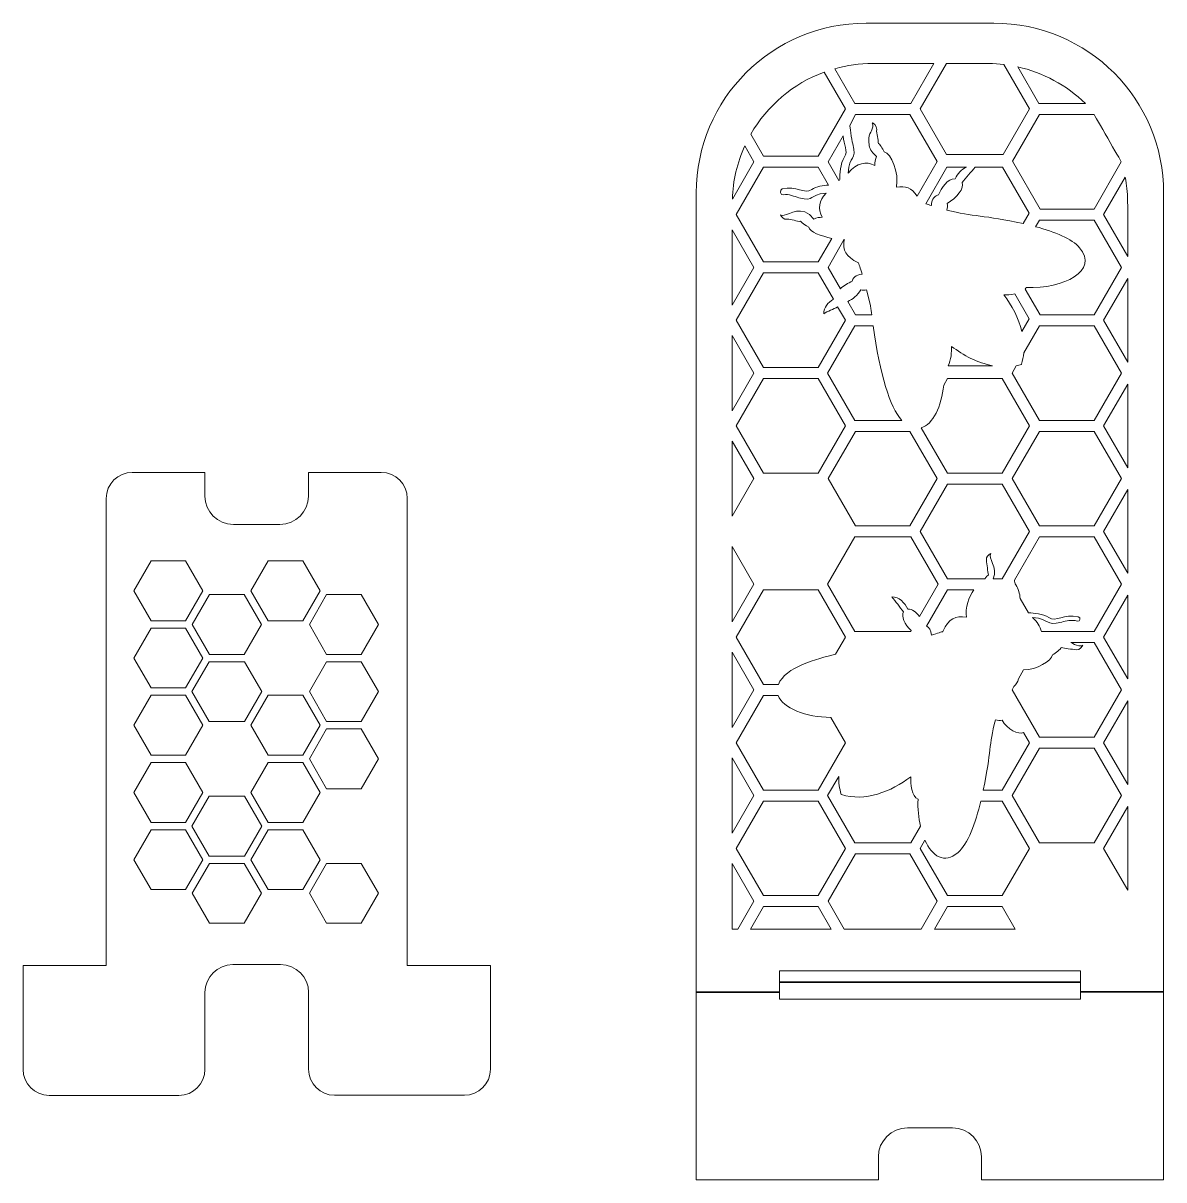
# Model space of a CAD drawing. Header units: inches. Extents: x 123 to 746, y 69 to 701.
import ezdxf

# ---------------------------------------------------------------- set-up
doc = ezdxf.new("R2010")
doc.units = ezdxf.units.IN
doc.header["$MEASUREMENT"] = 0
doc.layers.add('_U+0421_U+043B_U+043E_U+0439 1', color=7, linetype='Continuous')

# ---------------------------------------------------------------- blocks, each defined once
blk = doc.blocks.new('block 2')
at = {"layer": '_U+0421_U+043B_U+043E_U+0439 1', "color": 1, "lineweight": 9, "true_color": 0xff0000}
for points in [[(522.51, 567.65), (510.64, 547.09), (510.64, 588.2), (522.51, 567.65)], [(713.4, 538.81), (726.58, 561.65), (726.58, 515.97), (713.4, 538.81)], [(522.51, 509.97), (510.64, 489.42), (510.64, 530.53), (522.51, 509.97)], [(557.54, 506.97), (572.46, 481.13), (557.54, 455.29), (527.7, 455.29), (512.78, 481.13), (527.7, 506.97), (557.54, 506.97)], [(713.4, 481.13), (726.58, 503.97), (726.58, 458.29), (713.4, 481.13)], [(577.86, 478.13), (607.69, 478.13), (622.61, 452.29), (607.69, 426.45), (577.86, 426.45), (562.94, 452.29), (577.86, 478.13)], [(678.36, 426.45), (663.44, 452.29), (678.36, 478.13), (708.2, 478.13), (723.12, 452.29), (708.2, 426.45), (678.36, 426.45)], [(522.51, 452.29), (510.64, 431.74), (510.64, 472.85), (522.51, 452.29)], [(713.4, 423.45), (726.58, 446.29), (726.58, 400.61), (713.4, 423.45)], [(522.51, 394.61), (510.64, 374.06), (510.64, 415.17), (522.51, 394.61)], [(193.25, 407.39), (212.13, 407.39), (221.57, 391.03), (212.13, 374.68), (193.25, 374.68), (183.81, 391.03), (193.25, 407.39)], [(257.19, 407.39), (276.08, 407.39), (285.52, 391.03), (276.08, 374.68), (257.19, 374.68), (247.75, 391.03), (257.19, 407.39)], [(225.16, 389.03), (244.04, 389.03), (253.49, 372.68), (244.04, 356.33), (225.16, 356.33), (215.72, 372.68), (225.16, 389.03)], [(308, 356.33), (289.12, 356.33), (279.68, 372.68), (289.12, 389.03), (308, 389.03), (317.44, 372.68), (308, 356.33)], [(713.4, 365.77), (726.58, 388.61), (726.58, 342.93), (713.4, 365.77)], [(193.25, 370.68), (212.13, 370.68), (221.57, 354.33), (212.13, 337.98), (193.25, 337.98), (183.81, 354.33), (193.25, 370.68)], [(522.51, 336.93), (510.64, 316.38), (510.64, 357.49), (522.51, 336.93)], [(215.59, 335.98), (225.03, 352.33), (244.29, 352.33), (253.73, 335.98), (244.29, 319.63), (225.03, 319.63), (215.59, 335.98)], [(308, 319.62), (289.12, 319.62), (279.68, 335.98), (289.12, 352.33), (308, 352.33), (317.44, 335.98), (308, 319.62)], [(193.25, 333.98), (212.13, 333.98), (221.57, 317.63), (212.13, 301.27), (193.25, 301.27), (183.81, 317.63), (193.25, 333.98)], [(257.19, 301.27), (247.75, 317.63), (257.19, 333.98), (276.08, 333.98), (285.52, 317.63), (276.08, 301.27), (257.19, 301.27)], [(713.4, 308.09), (726.58, 330.93), (726.58, 285.26), (713.4, 308.09)], [(308, 282.92), (289.12, 282.92), (279.68, 299.27), (289.12, 315.63), (308, 315.63), (317.44, 299.27), (308, 282.92)], [(708.2, 253.42), (678.36, 253.42), (663.44, 279.26), (678.36, 305.09), (708.2, 305.09), (723.12, 279.26), (708.2, 253.42)], [(193.25, 297.27), (212.13, 297.27), (221.57, 280.92), (212.13, 264.57), (193.25, 264.57), (183.81, 280.92), (193.25, 297.27)], [(247.75, 280.92), (257.19, 297.27), (276.08, 297.27), (285.52, 280.92), (276.08, 264.57), (257.19, 264.57), (247.75, 280.92)], [(522.51, 279.26), (510.64, 258.7), (510.64, 299.81), (522.51, 279.26)], [(244.29, 278.92), (253.73, 262.57), (244.29, 246.22), (225.03, 246.22), (215.59, 262.57), (225.03, 278.92), (244.29, 278.92)], [(557.54, 276.26), (572.46, 250.42), (557.54, 224.58), (527.7, 224.58), (512.78, 250.42), (527.7, 276.26), (557.54, 276.26)], [(713.4, 250.42), (726.58, 273.26), (726.58, 227.58), (713.4, 250.42)], [(193.25, 227.86), (183.81, 244.22), (193.25, 260.57), (212.13, 260.57), (221.57, 244.22), (212.13, 227.86), (193.25, 227.86)], [(276.08, 227.86), (257.19, 227.86), (247.75, 244.22), (257.19, 260.57), (276.08, 260.57), (285.52, 244.22), (276.08, 227.86)], [(571.8, 206.23), (562.94, 221.58), (577.86, 247.42), (607.69, 247.42), (622.61, 221.58), (613.75, 206.23), (571.8, 206.23)], [(244.04, 209.51), (225.16, 209.51), (215.72, 225.86), (225.16, 242.22), (244.04, 242.22), (253.49, 225.86), (244.04, 209.51)], [(308, 209.51), (289.12, 209.51), (279.68, 225.86), (289.12, 242.22), (308, 242.22), (317.44, 225.86), (308, 209.51)], [(510.64, 206.23), (510.64, 242.13), (522.51, 221.58), (513.64, 206.23), (510.64, 206.23)], [(527.7, 218.58), (557.54, 218.58), (564.67, 206.23), (520.57, 206.23), (527.7, 218.58)], [(628.19, 218.58), (658.03, 218.58), (665.16, 206.23), (621.06, 206.23), (628.19, 218.58)], [(536.41, 168), (536.41, 183.6), (700.81, 183.6), (700.81, 168), (536.41, 168)]]:
    blk.add_lwpolyline(points, dxfattribs=at)
for points, knots in [([(653.51, 701.04), (653.51, 701.04), (583.71, 701.04), (583.71, 701.04), (532.46, 701.04), (490.98, 659.57), (490.99, 608.31), (490.99, 608.31), (490.99, 69.39), (490.99, 69.39), (490.99, 69.39), (590.43, 69.39), (590.43, 69.39), (590.43, 69.39), (590.43, 81.93), (590.43, 81.93), (590.43, 90.67), (597.55, 97.79), (606.3, 97.79), (606.3, 97.79), (630.92, 97.79), (630.92, 97.79), (639.67, 97.79), (646.78, 90.67), (646.78, 81.93), (646.78, 81.93), (646.78, 69.39), (646.78, 69.39), (646.78, 69.39), (746.23, 69.39), (746.23, 69.39), (746.23, 69.39), (746.23, 608.11), (746.23, 608.11), (746.35, 659.44), (704.84, 701.04), (653.51, 701.04)], [0, 0, 0, 0, 1, 1, 1, 2, 2, 2, 3, 3, 3, 4, 4, 4, 5, 5, 5, 6, 6, 6, 7, 7, 7, 8, 8, 8, 9, 9, 9, 10, 10, 10, 11, 11, 11, 12, 12, 12, 12]), ([(587.29, 678.98), (587.29, 678.98), (620.67, 678.98), (620.67, 678.98), (620.67, 678.98), (608.08, 657.17), (608.08, 657.17), (608.08, 657.17), (577.65, 657.17), (577.65, 657.17), (577.65, 657.17), (566.68, 676.17), (566.68, 676.17), (573.31, 678.01), (580.23, 678.98), (587.29, 678.98)], [0, 0, 0, 0, 1, 1, 1, 2, 2, 2, 3, 3, 3, 4, 4, 4, 5, 5, 5, 5]), ([(658.93, 678.44), (658.93, 678.44), (672.95, 654.17), (672.95, 654.17), (672.95, 654.17), (658.61, 629.33), (658.61, 629.33), (658.61, 629.33), (627.61, 629.33), (627.61, 629.33), (627.61, 629.33), (613.27, 654.17), (613.27, 654.17), (613.27, 654.17), (627.6, 678.98), (627.6, 678.98), (651.72, 678.98), (652.96, 679.13), (658.93, 678.44)], [0, 0, 0, 0, 1, 1, 1, 2, 2, 2, 3, 3, 3, 4, 4, 4, 5, 5, 5, 6, 6, 6, 6]), ([(666.61, 677.15), (680.42, 674.1), (693.11, 667.27), (703.46, 657.17), (703.46, 657.17), (678.14, 657.17), (678.14, 657.17), (678.14, 657.17), (666.61, 677.15), (666.61, 677.15)], [0, 0, 0, 0, 1, 1, 1, 2, 2, 2, 3, 3, 3, 3]), ([(560.83, 674.3), (560.83, 674.3), (572.46, 654.17), (572.46, 654.17), (572.46, 654.17), (557.54, 628.33), (557.54, 628.33), (557.54, 628.33), (527.7, 628.33), (527.7, 628.33), (527.7, 628.33), (520.74, 640.38), (520.74, 640.38), (529.69, 655.98), (543.88, 668.07), (560.83, 674.3)], [0, 0, 0, 0, 1, 1, 1, 2, 2, 2, 3, 3, 3, 4, 4, 4, 5, 5, 5, 5]), ([(622.52, 625.49), (622.52, 625.49), (611.56, 606.51), (611.56, 606.51), (608.48, 611.5), (605.43, 612.13), (600.26, 611.47), (601.87, 619.23), (597.35, 630.25), (593.63, 630.75), (592.74, 632.61), (591, 635.11), (590.25, 635.62), (590.77, 637.44), (589.2, 640.59), (589.54, 642.93), (589.88, 645.27), (587.07, 646.6), (587.07, 646.6), (587.07, 646.6), (587.61, 645.94), (587.39, 644.45), (586.87, 640.81), (584.4, 641.12), (585.35, 634.23), (585.67, 631.88), (587.64, 629.72), (589.48, 628.25), (588.62, 626.76), (588.46, 624.85), (588.5, 623.33), (583.8, 625.86), (578.73, 624.68), (573.88, 619.19), (574.64, 629.24), (578.83, 625.7), (576.41, 635.11), (575.76, 637.64), (574.9, 645.05), (574.85, 645.23), (574.85, 645.23), (577.86, 651.17), (577.86, 651.17), (577.86, 651.17), (607.69, 651.17), (607.69, 651.17), (607.69, 651.17), (622.52, 625.49), (622.52, 625.49)], [0, 0, 0, 0, 1, 1, 1, 2, 2, 2, 3, 3, 3, 4, 4, 4, 5, 5, 5, 6, 6, 6, 7, 7, 7, 8, 8, 8, 9, 9, 9, 10, 10, 10, 11, 11, 11, 12, 12, 12, 13, 13, 13, 14, 14, 14, 15, 15, 15, 16, 16, 16, 16]), ([(708.2, 599.49), (708.2, 599.49), (678.72, 599.49), (678.72, 599.49), (678.72, 599.49), (663.62, 625.64), (663.62, 625.64), (663.62, 625.64), (678.36, 651.17), (678.36, 651.17), (678.36, 651.17), (708.2, 651.17), (708.2, 651.17), (708.38, 650.85), (722.98, 625.62), (723.09, 625.28), (723.09, 625.28), (708.2, 599.49), (708.2, 599.49)], [0, 0, 0, 0, 1, 1, 1, 2, 2, 2, 3, 3, 3, 4, 4, 4, 5, 5, 5, 6, 6, 6, 6]), ([(571.16, 639.58), (571.49, 634.5), (574.03, 631.16), (571.96, 628), (569.48, 624.24), (569.32, 618.43), (569.4, 615.69), (569.21, 615.44), (569.04, 615.23), (568.87, 615.05), (568.87, 615.05), (562.94, 625.33), (562.94, 625.33), (562.94, 625.33), (571.16, 639.58), (571.16, 639.58)], [0, 0, 0, 0, 1, 1, 1, 2, 2, 2, 3, 3, 3, 4, 4, 4, 5, 5, 5, 5]), ([(510.7, 604.88), (511.03, 615.09), (513.35, 624.96), (517.48, 634.03), (517.48, 634.03), (522.51, 625.33), (522.51, 625.33), (522.51, 625.33), (510.7, 604.88), (510.7, 604.88)], [0, 0, 0, 0, 1, 1, 1, 2, 2, 2, 3, 3, 3, 3]), ([(563.15, 612.62), (560.27, 612.43), (556.68, 611.83), (554.07, 610.11), (550.06, 607.48), (545.74, 612.33), (537.91, 610.55), (536.36, 610.19), (536.9, 606.87), (538.44, 607.22), (541.82, 607.99), (544.44, 606.31), (546.97, 605.66), (556.34, 603.25), (551.86, 607.42), (561.85, 608.2), (557.96, 604.01), (557.37, 599.88), (559.81, 595.01), (558.36, 595.02), (556.63, 594.82), (555.25, 594.02), (548.61, 602.35), (541.83, 596.51), (539.05, 596.11), (537.57, 595.9), (536.9, 596.43), (536.9, 596.43), (537.54, 595.1), (538.94, 593.73), (540.58, 593.97), (542.92, 594.31), (546.06, 592.36), (547.88, 592.87), (548.46, 592.03), (550.81, 590.43), (552.5, 589.62), (552.86, 586.96), (559.15, 584.86), (564.96, 583.5), (564.96, 583.5), (557.54, 570.65), (557.54, 570.65), (557.54, 570.65), (527.7, 570.65), (527.7, 570.65), (527.7, 570.65), (512.79, 596.49), (512.79, 596.49), (512.79, 596.49), (527.7, 622.33), (527.7, 622.33), (527.7, 622.33), (557.54, 622.33), (557.54, 622.33), (557.54, 622.33), (563.15, 612.62), (563.15, 612.62)], [0, 0, 0, 0, 1, 1, 1, 2, 2, 2, 3, 3, 3, 4, 4, 4, 5, 5, 5, 6, 6, 6, 7, 7, 7, 8, 8, 8, 9, 9, 9, 10, 10, 10, 11, 11, 11, 12, 12, 12, 13, 13, 13, 14, 14, 14, 15, 15, 15, 16, 16, 16, 17, 17, 17, 18, 18, 18, 19, 19, 19, 19]), ([(623.3, 607.27), (621.78, 607.01), (619.4, 605.36), (619.41, 601.42), (618.26, 601.77), (617.21, 602.1), (616.3, 602.39), (616.3, 602.39), (627.81, 622.33), (627.81, 622.33), (627.81, 622.33), (638.49, 622.33), (638.49, 622.33), (635.74, 621.33), (633.67, 618.79), (632.32, 615.99), (628.21, 616.25), (624.92, 611.05), (623.3, 607.27)], [0, 0, 0, 0, 1, 1, 1, 2, 2, 2, 3, 3, 3, 4, 4, 4, 5, 5, 5, 6, 6, 6, 6]), ([(669.52, 591.55), (648.02, 596.36), (642.25, 595.12), (627.82, 598.99), (628.18, 600.06), (628.21, 601.32), (627.97, 602.53), (633.07, 605.44), (637.66, 611.15), (636.13, 614), (637.96, 616.44), (641.33, 619.85), (643.25, 622.33), (643.25, 622.33), (658.25, 622.33), (658.25, 622.33), (658.25, 622.33), (672.77, 597.18), (672.77, 597.18), (672.77, 597.18), (669.52, 591.55), (669.52, 591.55)], [0, 0, 0, 0, 1, 1, 1, 2, 2, 2, 3, 3, 3, 4, 4, 4, 5, 5, 5, 6, 6, 6, 7, 7, 7, 7]), ([(726.58, 573.65), (726.58, 573.65), (713.4, 596.49), (713.4, 596.49), (713.4, 596.49), (725.19, 616.92), (725.19, 616.92), (726.94, 607.81), (726.58, 604.64), (726.58, 573.65)], [0, 0, 0, 0, 1, 1, 1, 2, 2, 2, 3, 3, 3, 3]), ([(678.72, 541.81), (678.72, 541.81), (670.63, 555.83), (670.63, 555.83), (670.85, 556.08), (671.05, 556.36), (671.2, 556.66), (691.78, 555.82), (710.84, 565.91), (700.35, 578.38), (696.18, 583.34), (686.78, 587.09), (676.29, 589.89), (676.29, 589.89), (678.36, 593.49), (678.36, 593.49), (678.36, 593.49), (708.2, 593.49), (708.2, 593.49), (708.2, 593.49), (723.12, 567.65), (723.12, 567.65), (723.12, 567.65), (708.2, 541.81), (708.2, 541.81), (708.2, 541.81), (678.72, 541.81), (678.72, 541.81), (678.72, 541.81), (678.72, 541.81), (678.72, 541.81)], [0, 0, 0, 0, 1, 1, 1, 2, 2, 2, 3, 3, 3, 4, 4, 4, 5, 5, 5, 6, 6, 6, 7, 7, 7, 8, 8, 8, 9, 9, 9, 10, 10, 10, 10]), ([(571.8, 582.99), (570.99, 576.73), (572.24, 573.74), (579.57, 570.17), (579.7, 569.81), (580.51, 567.35), (581.55, 563.96), (577.89, 563.81), (576.36, 561.52), (576.11, 560.08), (574.01, 559.18), (571.47, 557.76), (569.68, 555.98), (569.68, 555.98), (562.94, 567.65), (562.94, 567.65), (562.94, 567.65), (571.8, 582.99), (571.8, 582.99)], [0, 0, 0, 0, 1, 1, 1, 2, 2, 2, 3, 3, 3, 4, 4, 4, 5, 5, 5, 6, 6, 6, 6]), ([(565.86, 550.23), (562.93, 548.45), (560.6, 545.8), (560.6, 542.37), (560.6, 542.37), (560.6, 542.37), (560.6, 542.37), (562.67, 543.98), (565.95, 544.51), (568.18, 546.21), (568.18, 546.21), (572.46, 538.81), (572.46, 538.81), (572.46, 538.81), (557.54, 512.97), (557.54, 512.97), (557.54, 512.97), (527.7, 512.97), (527.7, 512.97), (527.7, 512.97), (512.78, 538.81), (512.78, 538.81), (512.78, 538.81), (527.7, 564.65), (527.7, 564.65), (527.7, 564.65), (557.54, 564.65), (557.54, 564.65), (557.54, 564.65), (565.86, 550.23), (565.86, 550.23)], [0, 0, 0, 0, 1, 1, 1, 2, 2, 2, 3, 3, 3, 4, 4, 4, 5, 5, 5, 6, 6, 6, 7, 7, 7, 8, 8, 8, 9, 9, 9, 10, 10, 10, 10]), ([(584.02, 555.45), (586.18, 547.44), (586.42, 544.71), (586.78, 541.81), (586.78, 541.81), (577.86, 541.81), (577.86, 541.81), (577.86, 541.81), (573.69, 549.02), (573.69, 549.02), (576.33, 550.13), (579.15, 552.44), (580.84, 555.4), (581.92, 555.2), (583.04, 555.19), (584.02, 555.45)], [0, 0, 0, 0, 1, 1, 1, 2, 2, 2, 3, 3, 3, 4, 4, 4, 5, 5, 5, 5]), ([(668.83, 532.67), (667.06, 539.88), (663.36, 546.83), (658.88, 552.65), (660.54, 552.63), (662.76, 552.74), (664.89, 553.15), (664.89, 553.15), (672.77, 539.5), (672.77, 539.5), (672.77, 539.5), (668.83, 532.67), (668.83, 532.67)], [0, 0, 0, 0, 1, 1, 1, 2, 2, 2, 3, 3, 3, 4, 4, 4, 4]), ([(587.58, 535.81), (591.33, 509.03), (596.69, 491.32), (603.23, 484.13), (603.23, 484.13), (577.65, 484.13), (577.65, 484.13), (577.65, 484.13), (562.73, 509.97), (562.73, 509.97), (562.73, 509.97), (577.65, 535.81), (577.65, 535.81), (577.65, 535.81), (587.58, 535.81), (587.58, 535.81), (587.58, 535.81), (587.58, 535.81), (587.58, 535.81)], [0, 0, 0, 0, 1, 1, 1, 2, 2, 2, 3, 3, 3, 4, 4, 4, 5, 5, 5, 6, 6, 6, 6]), ([(678.36, 484.13), (678.36, 484.13), (663.44, 509.97), (663.44, 509.97), (663.44, 509.97), (665.76, 513.98), (665.76, 513.98), (666.68, 514.18), (667.59, 514.41), (668.5, 514.7), (668.5, 514.7), (668.53, 514.68), (668.53, 514.67), (668.54, 514.69), (668.54, 514.7), (668.55, 514.72), (668.57, 514.73), (668.58, 514.73), (668.6, 514.74), (668.58, 514.76), (668.58, 514.75), (668.57, 514.77), (669.22, 516.82), (669.63, 518.9), (669.82, 521.01), (669.82, 521.01), (678.36, 535.81), (678.36, 535.81), (678.36, 535.81), (708.2, 535.81), (708.2, 535.81), (708.2, 535.81), (723.12, 509.97), (723.12, 509.97), (723.12, 509.97), (708.2, 484.13), (708.2, 484.13), (708.2, 484.13), (678.36, 484.13), (678.36, 484.13), (678.36, 484.13), (678.36, 484.13), (678.36, 484.13)], [0, 0, 0, 0, 1, 1, 1, 2, 2, 2, 3, 3, 3, 4, 4, 4, 5, 5, 5, 6, 6, 6, 7, 7, 7, 8, 8, 8, 9, 9, 9, 10, 10, 10, 11, 11, 11, 12, 12, 12, 13, 13, 13, 14, 14, 14, 14]), ([(630.41, 524.55), (636.78, 519.59), (644.68, 515.49), (652.81, 513.97), (652.81, 513.97), (628.49, 513.97), (628.49, 513.97), (630.16, 516.87), (630.47, 521.61), (630.41, 524.55)], [0, 0, 0, 0, 1, 1, 1, 2, 2, 2, 3, 3, 3, 3]), ([(628.19, 455.29), (628.19, 455.29), (613.88, 480.08), (613.88, 480.08), (620.23, 481.95), (624.91, 491.7), (626.14, 503.41), (626.14, 503.41), (628.19, 506.97), (628.19, 506.97), (628.19, 506.97), (658.03, 506.97), (658.03, 506.97), (658.03, 506.97), (672.95, 481.13), (672.95, 481.13), (672.95, 481.13), (658.03, 455.29), (658.03, 455.29), (658.03, 455.29), (628.19, 455.29), (628.19, 455.29), (628.19, 455.29), (628.19, 455.29), (628.19, 455.29)], [0, 0, 0, 0, 1, 1, 1, 2, 2, 2, 3, 3, 3, 4, 4, 4, 5, 5, 5, 6, 6, 6, 7, 7, 7, 8, 8, 8, 8]), ([(333.17, 441.52), (333.17, 449.32), (326.87, 455.72), (318.97, 455.72), (301.95, 455.72), (296.31, 455.72), (279.13, 455.72), (279.13, 455.72), (279.13, 442.82), (279.13, 442.82), (279.13, 434.26), (272.19, 427.32), (263.63, 427.32), (263.63, 427.32), (238.17, 427.32), (238.17, 427.32), (229.61, 427.32), (222.67, 434.26), (222.67, 442.82), (222.67, 442.82), (222.67, 455.72), (222.67, 455.72), (222.67, 455.72), (182.97, 455.72), (182.97, 455.72), (175.17, 455.72), (168.77, 449.42), (168.77, 441.52), (168.77, 441.52), (168.77, 186.42), (168.77, 186.42), (168.77, 186.42), (123.37, 186.42), (123.37, 186.42), (123.37, 186.42), (123.37, 129.72), (123.37, 129.72), (123.37, 121.91), (129.67, 115.52), (137.57, 115.52), (137.57, 115.52), (208.47, 115.52), (208.47, 115.52), (216.27, 115.52), (222.67, 121.82), (222.67, 129.72), (222.67, 129.72), (222.67, 171.63), (222.67, 171.63), (222.67, 180.07), (229.52, 186.92), (237.96, 186.92), (237.96, 186.92), (263.99, 186.92), (263.99, 186.92), (272.43, 186.92), (279.27, 180.07), (279.27, 171.63), (279.27, 171.63), (279.27, 129.82), (279.27, 129.82), (279.27, 122.02), (285.57, 115.61), (293.47, 115.61), (293.47, 115.61), (364.37, 115.61), (364.37, 115.61), (372.17, 115.61), (378.57, 121.91), (378.57, 129.82), (378.57, 129.82), (378.57, 186.52), (378.57, 186.52), (378.57, 186.52), (333.17, 186.52), (333.17, 186.52), (333.17, 186.52), (333.17, 441.52), (333.17, 441.52), (333.17, 441.52), (333.17, 441.52), (333.17, 441.52)], [0, 0, 0, 0, 1, 1, 1, 2, 2, 2, 3, 3, 3, 4, 4, 4, 5, 5, 5, 6, 6, 6, 7, 7, 7, 8, 8, 8, 9, 9, 9, 10, 10, 10, 11, 11, 11, 12, 12, 12, 13, 13, 13, 14, 14, 14, 15, 15, 15, 16, 16, 16, 17, 17, 17, 18, 18, 18, 19, 19, 19, 20, 20, 20, 21, 21, 21, 22, 22, 22, 23, 23, 23, 24, 24, 24, 25, 25, 25, 26, 26, 26, 27, 27, 27, 27]), ([(658.03, 397.61), (658.03, 397.61), (653.16, 397.61), (653.16, 397.61), (655.98, 403.87), (649.85, 408.95), (651.87, 411.49), (650.54, 410.85), (649.17, 409.44), (649.41, 407.81), (649.74, 405.47), (650.09, 401.61), (650.61, 399.8), (650.16, 399.49), (649.31, 398.62), (648.49, 397.61), (648.49, 397.61), (628.19, 397.61), (628.19, 397.61), (628.19, 397.61), (613.28, 423.45), (613.28, 423.45), (613.28, 423.45), (628.19, 449.29), (628.19, 449.29), (628.19, 449.29), (658.03, 449.29), (658.03, 449.29), (658.03, 449.29), (672.95, 423.45), (672.95, 423.45), (672.95, 423.45), (658.03, 397.61), (658.03, 397.61)], [0, 0, 0, 0, 1, 1, 1, 2, 2, 2, 3, 3, 3, 4, 4, 4, 5, 5, 5, 6, 6, 6, 7, 7, 7, 8, 8, 8, 9, 9, 9, 10, 10, 10, 11, 11, 11, 11]), ([(577.65, 420.45), (577.65, 420.45), (608.08, 420.45), (608.08, 420.45), (608.08, 420.45), (623, 394.61), (623, 394.61), (623, 394.61), (612.84, 377.02), (612.84, 377.02), (611.15, 379.33), (608.97, 381.16), (606.5, 381), (604.77, 384.6), (601.82, 387.79), (597.81, 387.79), (597.81, 387.79), (597.81, 387.79), (597.81, 387.79), (599.77, 385.26), (602.2, 382.11), (604.11, 379.56), (602.84, 377.21), (604.8, 372.51), (608.39, 369.32), (608.39, 369.32), (608.08, 368.77), (608.08, 368.77), (608.08, 368.77), (577.65, 368.77), (577.65, 368.77), (577.65, 368.77), (562.74, 394.61), (562.74, 394.61), (562.74, 394.61), (577.65, 420.45), (577.65, 420.45)], [0, 0, 0, 0, 1, 1, 1, 2, 2, 2, 3, 3, 3, 4, 4, 4, 5, 5, 5, 6, 6, 6, 7, 7, 7, 8, 8, 8, 9, 9, 9, 10, 10, 10, 11, 11, 11, 12, 12, 12, 12]), ([(679.54, 368.77), (678.79, 371.53), (677.18, 374.26), (674.63, 376.51), (684.68, 375.75), (681.14, 371.56), (690.54, 373.98), (693.07, 374.63), (695.69, 375.3), (699.07, 374.53), (700.61, 374.18), (701.14, 376.51), (699.6, 376.86), (691.77, 378.65), (687.46, 373.79), (683.44, 376.43), (680.2, 378.55), (675.47, 378.97), (672.46, 379), (672.46, 379), (667.9, 386.89), (667.9, 386.89), (667.61, 389.4), (666.95, 392.18), (665.55, 394.32), (665, 395.15), (664.79, 396), (664.76, 396.9), (664.76, 396.9), (678.36, 420.45), (678.36, 420.45), (678.36, 420.45), (708.2, 420.45), (708.2, 420.45), (708.2, 420.45), (723.12, 394.61), (723.12, 394.61), (723.12, 394.61), (708.2, 368.77), (708.2, 368.77), (708.2, 368.77), (679.54, 368.77), (679.54, 368.77), (679.54, 368.77), (679.54, 368.77), (679.54, 368.77)], [0, 0, 0, 0, 1, 1, 1, 2, 2, 2, 3, 3, 3, 4, 4, 4, 5, 5, 5, 6, 6, 6, 7, 7, 7, 8, 8, 8, 9, 9, 9, 10, 10, 10, 11, 11, 11, 12, 12, 12, 13, 13, 13, 14, 14, 14, 15, 15, 15, 15]), ([(527.7, 391.61), (527.7, 391.61), (557.54, 391.61), (557.54, 391.61), (557.54, 391.61), (572.46, 365.77), (572.46, 365.77), (572.46, 365.77), (567.06, 356.43), (567.06, 356.43), (556.83, 354.02), (539.56, 349.36), (535.84, 339.93), (535.84, 339.93), (527.7, 339.93), (527.7, 339.93), (527.7, 339.93), (512.78, 365.77), (512.78, 365.77), (512.78, 365.77), (527.7, 391.61), (527.7, 391.61)], [0, 0, 0, 0, 1, 1, 1, 2, 2, 2, 3, 3, 3, 4, 4, 4, 5, 5, 5, 6, 6, 6, 7, 7, 7, 7]), ([(638.64, 376.57), (632.23, 377.43), (629.22, 376.23), (625.61, 368.81), (625.25, 368.69), (622.79, 367.87), (619.4, 366.83), (619.28, 369.55), (618, 371.09), (616.76, 371.81), (616.76, 371.81), (628.19, 391.61), (628.19, 391.61), (628.19, 391.61), (642.59, 391.61), (642.59, 391.61), (639.9, 387.89), (637.67, 381.69), (638.64, 376.57)], [0, 0, 0, 0, 1, 1, 1, 2, 2, 2, 3, 3, 3, 4, 4, 4, 5, 5, 5, 6, 6, 6, 6]), ([(678.36, 311.09), (678.36, 311.09), (663.44, 336.93), (663.44, 336.93), (663.44, 336.93), (664.47, 338.71), (664.47, 338.71), (665.84, 340), (666.58, 341.36), (666.91, 342.94), (666.91, 342.94), (669.75, 347.85), (669.75, 347.85), (676.97, 347.87), (685.02, 352.81), (685.47, 356.09), (687.33, 356.98), (689.84, 359.3), (690.35, 360.05), (692.17, 359.53), (696.03, 359.18), (698.37, 358.85), (700.71, 358.51), (702.04, 361.31), (702.04, 361.31), (702.04, 361.31), (701.38, 360.78), (699.89, 360.99), (697.84, 361.29), (697.04, 362.2), (695.5, 362.77), (695.5, 362.77), (708.2, 362.77), (708.2, 362.77), (708.2, 362.77), (723.12, 336.93), (723.12, 336.93), (723.12, 336.93), (708.2, 311.09), (708.2, 311.09), (708.2, 311.09), (678.36, 311.09), (678.36, 311.09), (678.36, 311.09), (678.36, 311.09), (678.36, 311.09)], [0, 0, 0, 0, 1, 1, 1, 2, 2, 2, 3, 3, 3, 4, 4, 4, 5, 5, 5, 6, 6, 6, 7, 7, 7, 8, 8, 8, 9, 9, 9, 10, 10, 10, 11, 11, 11, 12, 12, 12, 13, 13, 13, 14, 14, 14, 15, 15, 15, 15]), ([(535.69, 333.93), (538.32, 326.9), (550.76, 322.04), (564.47, 321.94), (564.47, 321.94), (572.46, 308.09), (572.46, 308.09), (572.46, 308.09), (557.54, 282.26), (557.54, 282.26), (557.54, 282.26), (527.7, 282.26), (527.7, 282.26), (527.7, 282.26), (512.78, 308.09), (512.78, 308.09), (512.78, 308.09), (527.7, 333.93), (527.7, 333.93), (527.7, 333.93), (535.69, 333.93), (535.69, 333.93), (535.69, 333.93), (535.69, 333.93), (535.69, 333.93)], [0, 0, 0, 0, 1, 1, 1, 2, 2, 2, 3, 3, 3, 4, 4, 4, 5, 5, 5, 6, 6, 6, 7, 7, 7, 8, 8, 8, 8]), ([(654.43, 320.57), (655.49, 320.2), (656.76, 320.18), (657.97, 320.41), (660.81, 315.43), (666.84, 312.31), (669.77, 313.6), (669.77, 313.6), (672.95, 308.09), (672.95, 308.09), (672.95, 308.09), (658.03, 282.26), (658.03, 282.26), (658.03, 282.26), (647.71, 282.26), (647.71, 282.26), (652.28, 304.33), (650.49, 305.9), (654.43, 320.57)], [0, 0, 0, 0, 1, 1, 1, 2, 2, 2, 3, 3, 3, 4, 4, 4, 5, 5, 5, 6, 6, 6, 6]), ([(570.14, 279.89), (570.14, 279.89), (570.11, 279.86), (570.11, 279.85), (570.12, 279.85), (570.14, 279.84), (570.16, 279.84), (570.16, 279.82), (570.17, 279.8), (570.17, 279.79), (570.2, 279.81), (570.19, 279.8), (570.21, 279.82), (583.04, 275.71), (597.45, 281.31), (608.09, 289.51), (608.04, 285.69), (608.66, 278.88), (612.1, 277.19), (611.89, 272.05), (612.36, 267.05), (613.37, 262.57), (613.37, 262.57), (608.08, 253.42), (608.08, 253.42), (608.08, 253.42), (577.65, 253.42), (577.65, 253.42), (577.65, 253.42), (562.74, 279.26), (562.74, 279.26), (562.74, 279.26), (568.78, 289.72), (568.78, 289.72), (568.7, 286.4), (569.11, 283.09), (570.14, 279.89)], [0, 0, 0, 0, 1, 1, 1, 2, 2, 2, 3, 3, 3, 4, 4, 4, 5, 5, 5, 6, 6, 6, 7, 7, 7, 8, 8, 8, 9, 9, 9, 10, 10, 10, 11, 11, 11, 12, 12, 12, 12]), ([(613.28, 250.42), (613.28, 250.42), (615.85, 254.88), (615.85, 254.88), (619.82, 245.96), (626.47, 241.85), (633.82, 248.04), (639.42, 252.75), (643.48, 264.15), (646.38, 276.26), (646.38, 276.26), (658.03, 276.26), (658.03, 276.26), (658.03, 276.26), (672.95, 250.42), (672.95, 250.42), (672.95, 250.42), (658.03, 224.58), (658.03, 224.58), (658.03, 224.58), (628.19, 224.58), (628.19, 224.58), (628.19, 224.58), (613.28, 250.42), (613.28, 250.42)], [0, 0, 0, 0, 1, 1, 1, 2, 2, 2, 3, 3, 3, 4, 4, 4, 5, 5, 5, 6, 6, 6, 7, 7, 7, 8, 8, 8, 8])]:
    blk.add_open_spline(points, degree=3, knots=knots, dxfattribs=at)
blk = doc.blocks.new('block 3')
at = {"layer": '_U+0421_U+043B_U+043E_U+0439 1', "color": 7, "lineweight": 35, "true_color": 0xffffff}
for points in [[(536.41, 177.3), (700.81, 177.3)], [(491.01, 171.9), (536.41, 171.9)], [(700.81, 171.99), (746.21, 171.99)]]:
    blk.add_lwpolyline(points, dxfattribs=at)

msp = doc.modelspace()

# ---------------------------------------------------------------- block references
at = {"layer": '_U+0421_U+043B_U+043E_U+0439 1'}
for name in ['block 2', 'block 3']:
    msp.add_blockref(name, (0, 0), dxfattribs=at)

doc.saveas('drawing.dxf')
